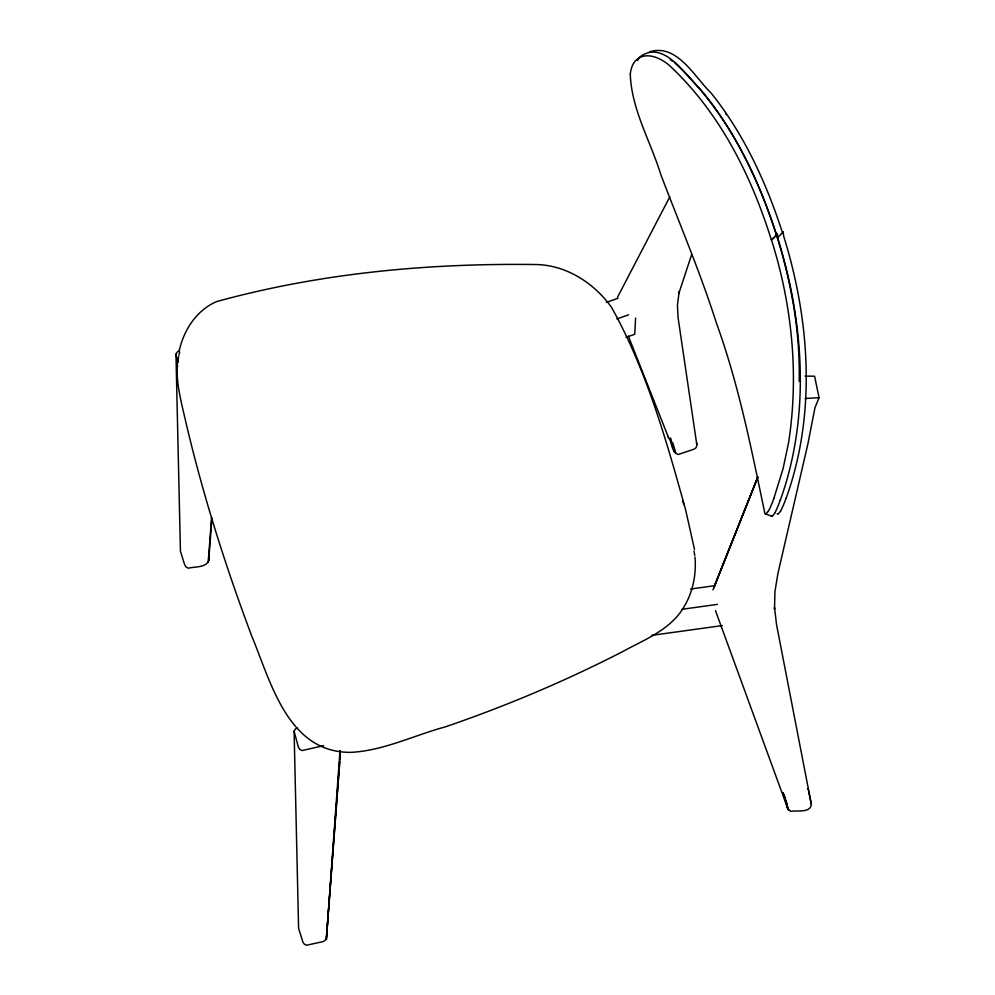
<?xml version="1.0" encoding="UTF-8"?>
<svg xmlns="http://www.w3.org/2000/svg" width="995" height="995" viewBox="0 0 995 995"><rect width="100%" height="100%" fill="white"/><g stroke="black" fill="none" stroke-linecap="round" stroke-linejoin="round"><path stroke-width="1.49" d="M805.03 376.073L814.606 376.234L819.047 397.689L814.955 407.739L807.915 443.77L777.866 573.729L774.943 591.639L774.508 609.263L774.508 607.497L776.56 624.723L811.335 804.234C810.788 813.276 796.808 810.166 790.739 811.373L787.94 809.01L715.492 610.681M630.308 74.563C631.564 109.624 650.593 141.352 660.73 174.374C679.473 223.775 700.293 272.431 716.338 322.828C738.825 384.767 751.499 449.417 764.919 513.706L772.108 516.355L774.607 513.445M339.979 751.051L326.335 939.317L323.375 941.531L306.472 945.25L304.209 944.044L302.853 941.929L298.587 928.31L294.097 731.201L295.328 729.086L297.517 727.855M339.792 759.682L339.979 750.727M339.805 759.707L340.004 750.951M799.172 381.408C800.279 332.728 791.672 284.147 777.369 237.73L776.56 235.517C756.312 171.637 724.957 109.525 675.344 63.381L674.61 62.76M694.995 557.088C696.376 574.127 693.105 591.664 684.237 606.428C670.879 629.885 644.287 639.661 621.912 651.986C564.986 681.177 505.92 706.102 445.412 726.847C414.082 735.293 383.734 750.64 350.961 752.357C287.692 752.929 270.764 681.625 251.561 635.594C224.584 563.742 201.475 490.373 184.324 415.524C180.207 397.838 175.705 379.866 177.508 361.558M635.594 318.089L634.735 334.245L626.042 337.33M179.374 350.812L177.185 352.043L175.953 354.158L180.443 551.267L184.709 564.899L186.065 567.001L188.341 568.207C194.672 566.478 205.977 567.946 208.776 560.533L211.811 518.756M208.191 562.274L211.587 517.35M177.222 367.951L177.57 365.053M177.918 362.155L178.615 356.347M179.187 350.937C183.702 330.129 196.512 310.229 216.574 301.597C320.465 272.991 429.081 263.016 536.653 264.546C566.814 265.317 594.376 283.326 611.577 307.43C646.551 370.115 666.376 440.462 685.505 509.34L694.498 549.364M178.976 354.966L179.709 352.218M773.948 498.109L783.102 468.533L788.587 442.613C799.06 374.841 792.095 305.067 771.461 239.845L774.719 237.084M780.279 500.261C810.515 416.146 803.985 322.33 777.717 238.103L777.319 234.111L776.946 235.653M786.187 498.147C816.422 414.032 809.893 320.216 783.625 235.989L783.227 231.997L782.854 233.526M691.625 254.645L678.814 293.525L679.162 291.709L677.446 305.117L678.068 317.641L696.935 445.486L695.99 447.762L694.012 449.218L678.18 454.479C671.289 452.339 672.371 442.626 668.578 437.738L628.355 336.074M757.891 476.717L713.738 587.946L757.755 477.326M712.918 589.886L757.655 477.538M630.27 74.538A72.921 33.308 54.2 0 1 635.693 60.521C645.531 50.857 660.68 57.797 669.436 65.508C719.049 111.639 750.404 173.752 770.652 237.643L771.461 239.845M771.386 240.019L777.319 234.111M777.294 237.904L783.227 231.997M617.584 297.107L669.834 196.774M780.515 511.33L778.015 514.228L777.194 513.768M768.277 511.268L765.764 514.166M649.461 51.877C677.048 43.046 694.56 77.063 711.089 93.032C744.098 134.201 766.386 182.943 782.543 232.905L782.667 233.315M606.341 302.393L618.019 298.251M616.9 318.947L628.604 314.806M819.047 397.689L805.154 398.51M323.624 745.653L302.057 750.578L299.793 749.372L298.438 747.27L294.097 731.201M690.617 589.028L715.181 585.62M682.035 609.288L717.432 604.375M651.526 635.395L722.258 625.581M725.728 113.728L726.325 114.624M771.287 515.883L772.108 516.355M670.419 59.737L672.508 61.255M807.467 788.712L808.164 789.719M776.759 235.429L776.635 235.019C759.757 182.806 736.126 131.85 700.617 89.6C686.189 76.292 664.125 39.178 640.158 56.727A72.946 33.357 54.1 0 0 637.521 60.521M177.732 362.043L175.953 354.158M784.284 795.192L788.637 810.017M672.881 443.011L675.829 453.434M670.605 438.049L674.274 451.382M696.587 442.974L696.923 444.218M668.242 436.494L668.578 437.738M808.562 790.851L811.335 804.234M786.299 801.933L787.53 807.878M694.062 551.019L694.759 555.571M208.589 558.705L208.776 560.533M773.911 498.358A72.896 6.505 -75.7 0 1 768.239 511.43M780.329 500.025A72.921 6.318 -75.4 0 1 774.632 513.308M786.237 497.898A72.921 6.318 -75.4 0 1 780.54 511.194M682.682 500.373A842.902 467.003 54 0 1 683.826 504.726M339.768 761.175L326.335 939.317L339.768 761.175M787.94 809.01L783.065 792.716L787.94 809.01"/></g></svg>
